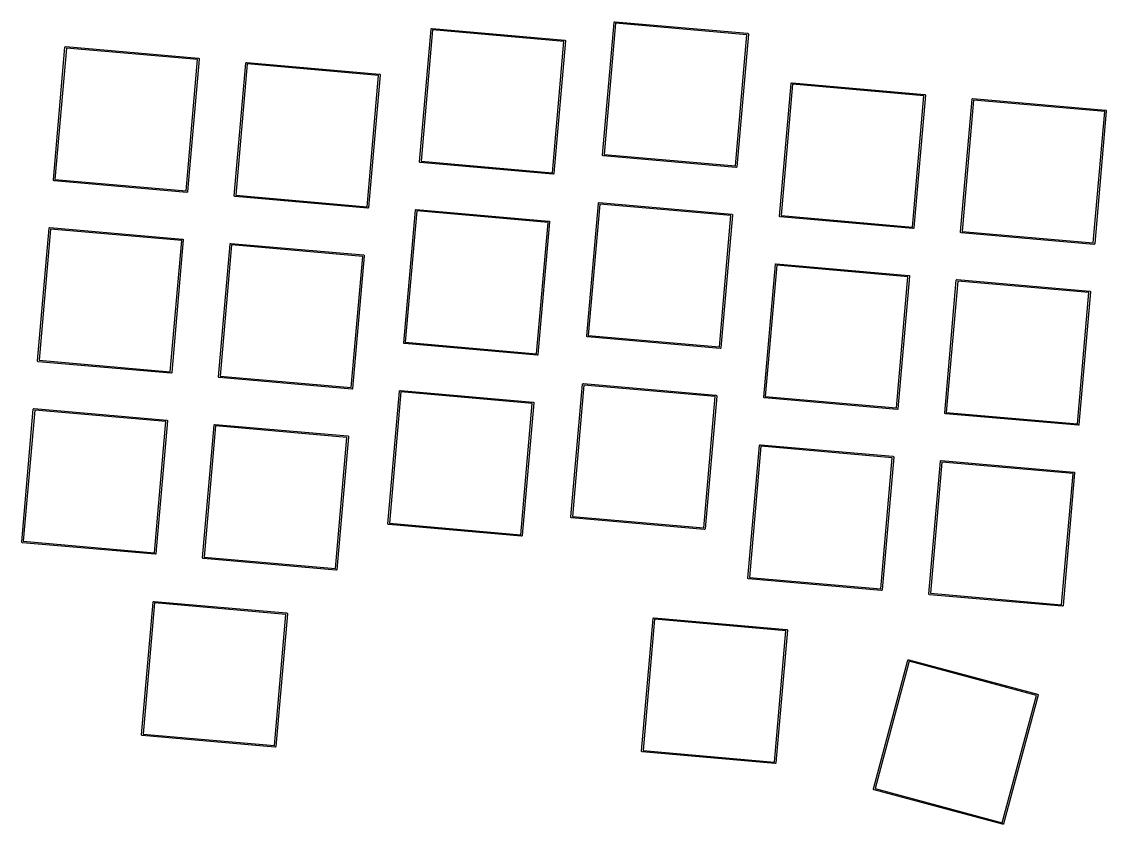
# Model space of a CAD drawing. Extents: x 75 to 340, y -186 to -102.
# Drawn here: x 74.8 to 188.5, y -185.8 to -101.7 of the extents above; entities that cross this region are included whole.
import ezdxf

# ---------------------------------------------------------------- set-up
doc = ezdxf.new("R2010")
doc.units = 0
doc.header["$MEASUREMENT"] = 0
doc.layers.add('BLACK', color=7, linetype='CONTINUOUS')

msp = doc.modelspace()

# ---------------------------------------------------------------- linework, layer by layer
at = {"layer": 'BLACK', "linetype": 'CONTINUOUS'}
for p, q in [((135.717, -115.643), (136.934, -101.734)), ((137.079, -101.82), (135.875, -115.585)), ((136.934, -101.727), (136.936, -101.716)), ((136.934, -101.73), (136.934, -101.727)), ((136.934, -101.727), (136.934, -101.727)), ((136.934, -101.734), (136.934, -101.73)), ((136.936, -101.716), (136.942, -101.702)), ((136.942, -101.702), (136.95, -101.689)), ((136.95, -101.689), (136.961, -101.678)), ((136.961, -101.678), (136.973, -101.67)), ((136.973, -101.67), (136.987, -101.664)), ((136.987, -101.664), (137.001, -101.661)), ((137.001, -101.661), (137.016, -101.661)), ((137.016, -101.661), (137.02, -101.661)), ((137.02, -101.661), (150.93, -102.878)), ((150.844, -103.024), (137.079, -101.82)), ((116.532, -116.355), (117.748, -102.446)), ((117.894, -102.531), (116.69, -116.296)), ((117.748, -102.442), (117.749, -102.438)), ((117.748, -102.446), (117.748, -102.442)), ((117.749, -102.438), (117.751, -102.427)), ((117.749, -102.438), (117.749, -102.438)), ((117.751, -102.427), (117.757, -102.413)), ((117.757, -102.413), (117.765, -102.401)), ((117.765, -102.401), (117.776, -102.39)), ((117.776, -102.39), (117.788, -102.382)), ((117.788, -102.382), (117.802, -102.376)), ((117.802, -102.376), (117.816, -102.373)), ((117.816, -102.373), (117.831, -102.373)), ((117.831, -102.373), (117.835, -102.373)), ((117.835, -102.373), (131.744, -103.59)), ((131.659, -103.736), (117.894, -102.531)), ((149.64, -116.789), (150.844, -103.024)), ((151.002, -102.965), (149.785, -116.874)), ((150.93, -102.878), (150.933, -102.878)), ((150.933, -102.878), (150.937, -102.879)), ((150.937, -102.879), (150.937, -102.879)), ((150.937, -102.879), (150.948, -102.881)), ((150.948, -102.881), (150.962, -102.887)), ((150.962, -102.887), (150.975, -102.895)), ((150.975, -102.895), (150.985, -102.905)), ((150.985, -102.905), (150.994, -102.918)), ((150.994, -102.918), (151, -102.932)), ((151, -102.932), (151.003, -102.946)), ((151.003, -102.961), (151.002, -102.965)), ((151.003, -102.946), (151.003, -102.961)), ((78.12, -118.253), (79.3369, -104.344)), ((79.4824, -104.43), (78.2781, -118.195)), ((79.3368, -104.34), (79.3375, -104.337)), ((79.3369, -104.344), (79.3368, -104.34)), ((79.3375, -104.337), (79.3396, -104.326)), ((79.3375, -104.337), (79.3375, -104.337)), ((79.3396, -104.326), (79.3452, -104.312)), ((79.3452, -104.312), (79.3534, -104.299)), ((79.3534, -104.299), (79.3639, -104.288)), ((79.3639, -104.288), (79.3763, -104.28)), ((79.3763, -104.28), (79.3901, -104.274)), ((79.3901, -104.274), (79.4048, -104.271)), ((79.4048, -104.271), (79.4198, -104.271)), ((79.4198, -104.271), (79.4235, -104.271)), ((79.4235, -104.271), (93.3329, -105.488)), ((93.2474, -105.634), (79.4824, -104.43)), ((130.455, -117.501), (131.659, -103.736)), ((131.817, -103.677), (130.6, -117.586)), ((131.744, -103.59), (131.748, -103.59)), ((131.748, -103.59), (131.752, -103.591)), ((131.752, -103.591), (131.752, -103.591)), ((131.752, -103.591), (131.763, -103.593)), ((131.763, -103.593), (131.777, -103.598)), ((131.777, -103.598), (131.789, -103.607)), ((131.789, -103.607), (131.8, -103.617)), ((131.8, -103.617), (131.809, -103.63)), ((131.809, -103.63), (131.815, -103.643)), ((131.815, -103.643), (131.818, -103.658)), ((131.818, -103.673), (131.817, -103.677)), ((131.818, -103.658), (131.818, -103.673)), ((92.0431, -119.399), (93.2474, -105.634)), ((93.4055, -105.575), (92.1886, -119.484)), ((93.3329, -105.488), (93.3366, -105.488)), ((93.3366, -105.488), (93.3403, -105.489)), ((93.3403, -105.489), (93.3403, -105.489)), ((93.3403, -105.489), (93.3514, -105.491)), ((93.3514, -105.491), (93.3653, -105.497)), ((93.3653, -105.497), (93.3779, -105.505)), ((93.3779, -105.505), (93.3886, -105.515)), ((93.3886, -105.515), (93.3971, -105.528)), ((93.3971, -105.528), (93.403, -105.542)), ((93.403, -105.542), (93.4061, -105.556)), ((93.4062, -105.571), (93.4055, -105.575)), ((93.4061, -105.556), (93.4062, -105.571)), ((97.0975, -119.914), (98.3144, -106.004)), ((98.4599, -106.09), (97.2556, -119.855)), ((98.3144, -106.001), (98.315, -105.997)), ((98.3144, -106.004), (98.3144, -106.001)), ((98.315, -105.997), (98.3171, -105.986)), ((98.315, -105.997), (98.315, -105.997)), ((98.3171, -105.986), (98.3227, -105.972)), ((98.3227, -105.972), (98.3309, -105.959)), ((98.3309, -105.959), (98.3414, -105.949)), ((98.3414, -105.949), (98.3538, -105.94)), ((98.3538, -105.94), (98.3676, -105.934)), ((98.3676, -105.934), (98.3823, -105.931)), ((98.3823, -105.931), (98.3973, -105.931)), ((98.3973, -105.931), (98.401, -105.932)), ((98.401, -105.932), (112.31, -107.149)), ((112.225, -107.294), (98.4599, -106.09)), ((111.021, -121.059), (112.225, -107.294)), ((112.383, -107.235), (111.166, -121.145)), ((112.31, -107.149), (112.314, -107.149)), ((112.314, -107.149), (112.318, -107.149)), ((112.318, -107.149), (112.318, -107.149)), ((112.318, -107.149), (112.329, -107.151)), ((112.329, -107.151), (112.343, -107.157)), ((112.343, -107.157), (112.355, -107.165)), ((112.355, -107.165), (112.366, -107.176)), ((112.366, -107.176), (112.375, -107.188)), ((112.375, -107.188), (112.38, -107.202)), ((112.38, -107.202), (112.384, -107.217)), ((112.384, -107.232), (112.383, -107.235)), ((112.384, -107.217), (112.384, -107.232)), ((154.279, -122.048), (155.496, -108.139)), ((155.641, -108.224), (154.437, -121.989)), ((155.496, -108.135), (155.497, -108.131)), ((155.496, -108.139), (155.496, -108.135)), ((155.497, -108.131), (155.499, -108.12)), ((155.497, -108.131), (155.497, -108.131)), ((155.499, -108.12), (155.504, -108.106)), ((155.504, -108.106), (155.512, -108.094)), ((155.512, -108.094), (155.523, -108.083)), ((155.523, -108.083), (155.535, -108.075)), ((155.535, -108.075), (155.549, -108.069)), ((155.549, -108.069), (155.564, -108.066)), ((155.564, -108.066), (155.579, -108.065)), ((155.579, -108.065), (155.583, -108.066)), ((155.583, -108.066), (169.492, -109.283)), ((169.406, -109.428), (155.641, -108.224)), ((168.202, -123.194), (169.406, -109.428)), ((169.565, -109.37), (168.348, -123.279)), ((169.492, -109.283), (169.496, -109.283)), ((169.496, -109.283), (169.499, -109.284)), ((169.499, -109.284), (169.499, -109.284)), ((169.499, -109.284), (169.51, -109.286)), ((169.51, -109.286), (169.524, -109.291)), ((169.524, -109.291), (169.537, -109.3)), ((169.537, -109.3), (169.548, -109.31)), ((169.548, -109.31), (169.556, -109.322)), ((169.556, -109.322), (169.562, -109.336)), ((169.562, -109.336), (169.565, -109.351)), ((169.565, -109.351), (169.565, -109.366)), ((169.565, -109.366), (169.565, -109.37)), ((173.257, -123.708), (174.473, -109.799)), ((174.619, -109.885), (173.415, -123.65)), ((174.473, -109.795), (174.474, -109.792)), ((174.473, -109.799), (174.473, -109.795)), ((174.474, -109.792), (174.476, -109.781)), ((174.474, -109.792), (174.474, -109.792)), ((174.476, -109.781), (174.482, -109.767)), ((174.482, -109.767), (174.49, -109.754)), ((174.49, -109.754), (174.5, -109.743)), ((174.5, -109.743), (174.513, -109.735)), ((174.513, -109.735), (174.527, -109.729)), ((174.527, -109.729), (174.541, -109.726)), ((174.541, -109.726), (174.556, -109.726)), ((174.556, -109.726), (174.56, -109.726)), ((174.56, -109.726), (188.469, -110.943)), ((188.384, -111.089), (174.619, -109.885)), ((187.18, -124.854), (188.384, -111.089)), ((188.542, -111.03), (187.325, -124.939)), ((188.469, -110.943), (188.473, -110.943)), ((188.473, -110.943), (188.477, -110.944)), ((188.477, -110.944), (188.477, -110.944)), ((188.477, -110.944), (188.488, -110.946)), ((188.488, -110.946), (188.502, -110.952)), ((188.502, -110.952), (188.514, -110.96)), ((188.514, -110.96), (188.525, -110.97)), ((188.525, -110.97), (188.534, -110.983)), ((188.534, -110.983), (188.54, -110.997)), ((188.54, -110.997), (188.543, -111.011)), ((188.543, -111.026), (188.542, -111.03)), ((188.543, -111.011), (188.543, -111.026)), ((135.716, -115.647), (135.717, -115.643)), ((135.716, -115.662), (135.716, -115.647)), ((135.719, -115.677), (135.716, -115.662)), ((135.725, -115.691), (135.719, -115.677)), ((135.734, -115.703), (135.725, -115.691)), ((135.744, -115.714), (135.734, -115.703)), ((135.757, -115.722), (135.744, -115.714)), ((135.771, -115.727), (135.757, -115.722)), ((135.782, -115.729), (135.771, -115.727)), ((135.786, -115.73), (135.782, -115.729)), ((135.782, -115.729), (135.782, -115.729)), ((135.789, -115.73), (135.786, -115.73)), ((149.699, -116.947), (135.789, -115.73)), ((135.875, -115.585), (149.64, -116.789)), ((116.531, -116.359), (116.532, -116.355)), ((116.531, -116.374), (116.531, -116.359)), ((116.534, -116.389), (116.531, -116.374)), ((116.54, -116.403), (116.534, -116.389)), ((116.549, -116.415), (116.54, -116.403)), ((116.559, -116.425), (116.549, -116.415)), ((116.572, -116.434), (116.559, -116.425)), ((116.586, -116.439), (116.572, -116.434)), ((116.597, -116.441), (116.586, -116.439)), ((116.6, -116.442), (116.597, -116.441)), ((116.597, -116.441), (116.597, -116.441)), ((116.604, -116.442), (116.6, -116.442)), ((130.514, -117.659), (116.604, -116.442)), ((116.69, -116.296), (130.455, -117.501)), ((149.702, -116.948), (149.699, -116.947)), ((149.717, -116.947), (149.702, -116.948)), ((149.732, -116.944), (149.717, -116.947)), ((149.746, -116.939), (149.732, -116.944)), ((149.758, -116.93), (149.746, -116.939)), ((149.769, -116.919), (149.758, -116.93)), ((149.777, -116.907), (149.769, -116.919)), ((149.783, -116.893), (149.777, -116.907)), ((149.785, -116.882), (149.783, -116.893)), ((149.785, -116.874), (149.785, -116.878)), ((149.785, -116.878), (149.785, -116.882)), ((149.785, -116.882), (149.785, -116.882)), ((78.1193, -118.257), (78.12, -118.253)), ((78.1194, -118.272), (78.1193, -118.257)), ((78.1225, -118.287), (78.1194, -118.272)), ((78.1284, -118.301), (78.1225, -118.287)), ((78.2781, -118.195), (92.0431, -119.399)), ((130.517, -117.66), (130.514, -117.659)), ((130.532, -117.659), (130.517, -117.66)), ((130.547, -117.656), (130.532, -117.659)), ((130.561, -117.65), (130.547, -117.656)), ((130.573, -117.642), (130.561, -117.65)), ((130.584, -117.631), (130.573, -117.642)), ((130.592, -117.619), (130.584, -117.631)), ((130.598, -117.605), (130.592, -117.619)), ((130.6, -117.594), (130.598, -117.605)), ((130.6, -117.586), (130.6, -117.59)), ((130.6, -117.59), (130.6, -117.594)), ((130.6, -117.594), (130.6, -117.594)), ((78.1369, -118.313), (78.1284, -118.301)), ((78.1476, -118.324), (78.1369, -118.313)), ((78.1602, -118.332), (78.1476, -118.324)), ((78.1741, -118.337), (78.1602, -118.332)), ((78.1852, -118.339), (78.1741, -118.337)), ((78.1889, -118.34), (78.1852, -118.339)), ((78.1852, -118.339), (78.1852, -118.339)), ((78.1926, -118.34), (78.1889, -118.34)), ((92.102, -119.557), (78.1926, -118.34)), ((92.1057, -119.558), (92.102, -119.557)), ((92.1207, -119.558), (92.1057, -119.558)), ((92.1354, -119.554), (92.1207, -119.558)), ((92.1492, -119.549), (92.1354, -119.554)), ((92.1616, -119.54), (92.1492, -119.549)), ((92.1721, -119.529), (92.1616, -119.54)), ((92.1803, -119.517), (92.1721, -119.529)), ((92.1859, -119.503), (92.1803, -119.517)), ((92.188, -119.492), (92.1859, -119.503)), ((92.1887, -119.488), (92.188, -119.492)), ((92.188, -119.492), (92.188, -119.492)), ((92.1886, -119.484), (92.1887, -119.488)), ((97.0968, -119.918), (97.0975, -119.914)), ((97.097, -119.933), (97.0968, -119.918)), ((97.1, -119.947), (97.097, -119.933)), ((97.1059, -119.961), (97.1, -119.947)), ((97.1144, -119.973), (97.1059, -119.961)), ((97.1251, -119.984), (97.1144, -119.973)), ((97.1377, -119.992), (97.1251, -119.984)), ((97.1516, -119.998), (97.1377, -119.992)), ((97.1627, -120), (97.1516, -119.998)), ((97.1664, -120), (97.1627, -120)), ((97.1627, -120), (97.1627, -120)), ((97.1701, -120), (97.1664, -120)), ((111.08, -121.217), (97.1701, -120)), ((97.2556, -119.855), (111.021, -121.059)), ((111.083, -121.218), (111.08, -121.217)), ((111.098, -121.218), (111.083, -121.218)), ((111.113, -121.215), (111.098, -121.218)), ((111.127, -121.209), (111.113, -121.215)), ((111.139, -121.2), (111.127, -121.209)), ((111.15, -121.19), (111.139, -121.2)), ((111.158, -121.177), (111.15, -121.19)), ((111.163, -121.163), (111.158, -121.177)), ((111.165, -121.152), (111.163, -121.163)), ((111.166, -121.148), (111.165, -121.152)), ((111.165, -121.152), (111.165, -121.152)), ((111.166, -121.145), (111.166, -121.148)), ((114.871, -135.333), (116.088, -121.423)), ((116.234, -121.509), (115.029, -135.274)), ((116.088, -121.42), (116.089, -121.416)), ((116.088, -121.423), (116.088, -121.42)), ((116.089, -121.416), (116.091, -121.405)), ((116.089, -121.416), (116.089, -121.416)), ((116.091, -121.405), (116.096, -121.391)), ((116.096, -121.391), (116.105, -121.378)), ((116.105, -121.378), (116.115, -121.368)), ((116.115, -121.368), (116.128, -121.359)), ((116.128, -121.359), (116.141, -121.353)), ((116.141, -121.353), (116.156, -121.35)), ((116.156, -121.35), (116.171, -121.35)), ((116.171, -121.35), (116.175, -121.351)), ((116.175, -121.351), (130.084, -122.568)), ((129.999, -122.713), (116.234, -121.509)), ((134.056, -134.621), (135.273, -120.712)), ((135.419, -120.797), (134.214, -134.562)), ((135.273, -120.708), (135.274, -120.704)), ((135.273, -120.712), (135.273, -120.708)), ((135.274, -120.704), (135.276, -120.693)), ((135.274, -120.704), (135.274, -120.704)), ((135.276, -120.693), (135.282, -120.679)), ((135.282, -120.679), (135.29, -120.667)), ((135.29, -120.667), (135.3, -120.656)), ((135.3, -120.656), (135.313, -120.647)), ((135.313, -120.647), (135.326, -120.641)), ((135.326, -120.641), (135.341, -120.638)), ((135.341, -120.638), (135.356, -120.638)), ((135.356, -120.638), (135.36, -120.639)), ((135.36, -120.639), (149.269, -121.856)), ((149.184, -122.001), (135.419, -120.797)), ((128.794, -136.478), (129.999, -122.713)), ((130.157, -122.654), (128.94, -136.564)), ((130.084, -122.568), (130.088, -122.568)), ((130.088, -122.568), (130.092, -122.568)), ((130.092, -122.568), (130.092, -122.568)), ((130.092, -122.568), (130.103, -122.57)), ((130.103, -122.57), (130.117, -122.576)), ((130.117, -122.576), (130.129, -122.584)), ((130.129, -122.584), (130.14, -122.595)), ((130.14, -122.595), (130.148, -122.607)), ((130.148, -122.607), (130.154, -122.621)), ((130.154, -122.621), (130.157, -122.636)), ((130.157, -122.636), (130.158, -122.651)), ((130.158, -122.651), (130.157, -122.654)), ((147.979, -135.766), (149.184, -122.001)), ((149.342, -121.942), (148.125, -135.852)), ((149.269, -121.856), (149.273, -121.856)), ((149.273, -121.856), (149.277, -121.856)), ((149.277, -121.856), (149.277, -121.856)), ((149.277, -121.856), (149.288, -121.859)), ((149.288, -121.859), (149.302, -121.864)), ((149.302, -121.864), (149.314, -121.872)), ((149.314, -121.872), (149.325, -121.883)), ((149.325, -121.883), (149.333, -121.895)), ((149.333, -121.895), (149.339, -121.909)), ((149.339, -121.909), (149.342, -121.924)), ((149.342, -121.924), (149.343, -121.939)), ((149.343, -121.939), (149.342, -121.942)), ((154.278, -122.052), (154.279, -122.048)), ((154.279, -122.067), (154.278, -122.052)), ((154.282, -122.082), (154.279, -122.067)), ((154.288, -122.095), (154.282, -122.082)), ((154.296, -122.108), (154.288, -122.095)), ((154.307, -122.118), (154.296, -122.108)), ((154.319, -122.126), (154.307, -122.118)), ((154.333, -122.132), (154.319, -122.126)), ((154.344, -122.134), (154.333, -122.132)), ((154.348, -122.135), (154.344, -122.134)), ((154.344, -122.134), (154.344, -122.134)), ((154.352, -122.135), (154.348, -122.135)), ((168.261, -123.352), (154.352, -122.135)), ((154.437, -121.989), (168.202, -123.194)), ((76.4597, -137.231), (77.6766, -123.322)), ((77.8221, -123.407), (76.6178, -137.172)), ((77.6765, -123.318), (77.6772, -123.314)), ((77.6766, -123.322), (77.6765, -123.318)), ((77.6772, -123.314), (77.6793, -123.303)), ((77.6772, -123.314), (77.6772, -123.314)), ((77.6793, -123.303), (77.6849, -123.289)), ((77.6849, -123.289), (77.6931, -123.277)), ((77.6931, -123.277), (77.7036, -123.266)), ((77.7036, -123.266), (77.716, -123.257)), ((77.716, -123.257), (77.7298, -123.252)), ((77.7298, -123.252), (77.7445, -123.248)), ((77.7445, -123.248), (77.7595, -123.248)), ((77.7595, -123.248), (77.7632, -123.249)), ((77.7632, -123.249), (91.6726, -124.466)), ((91.5871, -124.611), (77.8221, -123.407)), ((168.265, -123.352), (168.261, -123.352)), ((168.28, -123.352), (168.265, -123.352)), ((168.295, -123.349), (168.28, -123.352)), ((168.308, -123.343), (168.295, -123.349)), ((168.321, -123.335), (168.308, -123.343)), ((168.331, -123.324), (168.321, -123.335)), ((168.339, -123.311), (168.331, -123.324)), ((168.345, -123.297), (168.339, -123.311)), ((168.347, -123.286), (168.345, -123.297)), ((168.348, -123.283), (168.347, -123.286)), ((168.347, -123.286), (168.347, -123.286)), ((168.348, -123.279), (168.348, -123.283)), ((173.256, -123.712), (173.257, -123.708)), ((173.256, -123.727), (173.256, -123.712)), ((173.259, -123.742), (173.256, -123.727)), ((173.265, -123.756), (173.259, -123.742)), ((173.273, -123.768), (173.265, -123.756)), ((173.284, -123.779), (173.273, -123.768)), ((173.297, -123.787), (173.284, -123.779)), ((173.311, -123.792), (173.297, -123.787)), ((173.322, -123.794), (173.311, -123.792)), ((173.325, -123.795), (173.322, -123.794)), ((173.322, -123.794), (173.322, -123.794)), ((173.329, -123.795), (173.325, -123.795)), ((187.239, -125.012), (173.329, -123.795)), ((173.415, -123.65), (187.18, -124.854)), ((90.3828, -138.376), (91.5871, -124.611)), ((91.7452, -124.552), (90.5283, -138.462)), ((91.6726, -124.466), (91.6763, -124.466)), ((91.6763, -124.466), (91.68, -124.467)), ((91.68, -124.467), (91.68, -124.467)), ((91.68, -124.467), (91.6911, -124.469)), ((91.6911, -124.469), (91.705, -124.474)), ((91.705, -124.474), (91.7176, -124.482)), ((91.7176, -124.482), (91.7283, -124.493)), ((91.7283, -124.493), (91.7368, -124.505)), ((91.7368, -124.505), (91.7427, -124.519)), ((91.7427, -124.519), (91.7458, -124.534)), ((91.7459, -124.549), (91.7452, -124.552)), ((91.7458, -124.534), (91.7459, -124.549)), ((95.4372, -138.891), (96.6542, -124.982)), ((96.7997, -125.067), (95.5954, -138.832)), ((96.6541, -124.978), (96.6548, -124.975)), ((96.6542, -124.982), (96.6541, -124.978)), ((96.6548, -124.974), (96.6569, -124.963)), ((96.6548, -124.975), (96.6548, -124.974)), ((96.6569, -124.963), (96.6625, -124.95)), ((96.6625, -124.95), (96.6707, -124.937)), ((96.6707, -124.937), (96.6812, -124.926)), ((96.6812, -124.926), (96.6936, -124.918)), ((96.6936, -124.918), (96.7074, -124.912)), ((96.7074, -124.912), (96.7221, -124.909)), ((96.7221, -124.909), (96.7371, -124.909)), ((96.7371, -124.909), (96.7408, -124.909)), ((96.7408, -124.909), (110.65, -126.126)), ((110.565, -126.272), (96.7997, -125.067)), ((187.242, -125.013), (187.239, -125.012)), ((187.257, -125.012), (187.242, -125.013)), ((187.272, -125.009), (187.257, -125.012)), ((187.286, -125.004), (187.272, -125.009)), ((187.298, -124.995), (187.286, -125.004)), ((187.309, -124.984), (187.298, -124.995)), ((187.317, -124.972), (187.309, -124.984)), ((187.322, -124.958), (187.317, -124.972)), ((187.325, -124.947), (187.322, -124.958)), ((187.325, -124.939), (187.325, -124.943)), ((187.325, -124.943), (187.325, -124.947)), ((187.325, -124.947), (187.325, -124.947)), ((110.723, -126.213), (109.506, -140.122)), ((110.65, -126.126), (110.654, -126.126)), ((110.654, -126.126), (110.658, -126.127)), ((110.658, -126.127), (110.658, -126.127)), ((110.658, -126.127), (110.669, -126.129)), ((110.669, -126.129), (110.683, -126.135)), ((110.683, -126.135), (110.695, -126.143)), ((110.695, -126.143), (110.706, -126.153)), ((110.706, -126.153), (110.714, -126.166)), ((110.714, -126.166), (110.72, -126.179)), ((110.72, -126.179), (110.723, -126.194)), ((110.723, -126.194), (110.724, -126.209)), ((110.724, -126.209), (110.723, -126.213)), ((109.36, -140.037), (110.565, -126.272)), ((152.619, -141.026), (153.836, -127.116)), ((153.981, -127.202), (152.777, -140.967)), ((153.836, -127.109), (153.838, -127.098)), ((153.836, -127.112), (153.836, -127.109)), ((153.836, -127.109), (153.836, -127.109)), ((153.836, -127.116), (153.836, -127.112)), ((153.838, -127.098), (153.844, -127.084)), ((153.844, -127.084), (153.852, -127.071)), ((153.852, -127.071), (153.863, -127.061)), ((153.863, -127.061), (153.875, -127.052)), ((153.875, -127.052), (153.889, -127.046)), ((153.889, -127.046), (153.904, -127.043)), ((153.904, -127.043), (153.919, -127.043)), ((153.919, -127.043), (153.922, -127.044)), ((153.922, -127.044), (167.832, -128.261)), ((167.746, -128.406), (153.981, -127.202)), ((166.542, -142.171), (167.746, -128.406)), ((167.904, -128.347), (166.687, -142.256)), ((167.832, -128.261), (167.835, -128.26)), ((167.835, -128.26), (167.839, -128.261)), ((167.839, -128.261), (167.839, -128.261)), ((167.839, -128.261), (167.85, -128.263)), ((167.85, -128.263), (167.864, -128.269)), ((167.864, -128.269), (167.877, -128.277)), ((167.877, -128.277), (167.887, -128.288)), ((167.887, -128.288), (167.896, -128.3)), ((167.896, -128.3), (167.902, -128.314)), ((167.902, -128.314), (167.905, -128.328)), ((167.905, -128.343), (167.904, -128.347)), ((167.905, -128.328), (167.905, -128.343)), ((171.596, -142.686), (172.813, -128.777)), ((172.959, -128.862), (171.754, -142.627)), ((172.813, -128.773), (172.814, -128.769)), ((172.813, -128.777), (172.813, -128.773)), ((172.814, -128.769), (172.816, -128.758)), ((172.814, -128.769), (172.814, -128.769)), ((172.816, -128.758), (172.821, -128.744)), ((172.821, -128.744), (172.83, -128.732)), ((172.83, -128.732), (172.84, -128.721)), ((172.84, -128.721), (172.853, -128.712)), ((172.853, -128.712), (172.866, -128.706)), ((172.866, -128.706), (172.881, -128.703)), ((172.881, -128.703), (172.896, -128.703)), ((172.896, -128.703), (172.9, -128.704)), ((172.9, -128.704), (186.809, -129.921)), ((186.724, -130.066), (172.959, -128.862)), ((185.519, -143.831), (186.724, -130.066)), ((186.882, -130.007), (185.665, -143.917)), ((186.809, -129.921), (186.813, -129.921)), ((186.813, -129.921), (186.817, -129.921)), ((186.817, -129.921), (186.817, -129.921)), ((186.817, -129.921), (186.828, -129.924)), ((186.828, -129.924), (186.842, -129.929)), ((186.842, -129.929), (186.854, -129.937)), ((186.854, -129.937), (186.865, -129.948)), ((186.865, -129.948), (186.873, -129.96)), ((186.873, -129.96), (186.879, -129.974)), ((186.879, -129.974), (186.882, -129.989)), ((186.882, -129.989), (186.883, -130.004)), ((186.883, -130.004), (186.882, -130.007)), ((114.871, -135.337), (114.871, -135.333)), ((114.871, -135.352), (114.871, -135.337)), ((114.874, -135.366), (114.871, -135.352)), ((115.029, -135.274), (128.794, -136.478)), ((134.056, -134.625), (134.056, -134.621)), ((134.056, -134.64), (134.056, -134.625)), ((134.059, -134.654), (134.056, -134.64)), ((134.065, -134.668), (134.059, -134.654)), ((134.073, -134.681), (134.065, -134.668)), ((134.084, -134.691), (134.073, -134.681)), ((134.097, -134.699), (134.084, -134.691)), ((134.11, -134.705), (134.097, -134.699)), ((134.122, -134.707), (134.11, -134.705)), ((134.125, -134.708), (134.122, -134.707)), ((134.122, -134.707), (134.122, -134.707)), ((134.129, -134.708), (134.125, -134.708)), ((148.038, -135.924), (134.129, -134.708)), ((134.214, -134.562), (147.979, -135.766)), ((114.88, -135.38), (114.874, -135.366)), ((114.888, -135.392), (114.88, -135.38)), ((114.899, -135.403), (114.888, -135.392)), ((114.911, -135.411), (114.899, -135.403)), ((114.925, -135.417), (114.911, -135.411)), ((114.936, -135.419), (114.925, -135.417)), ((114.94, -135.419), (114.936, -135.419)), ((114.936, -135.419), (114.936, -135.419)), ((114.944, -135.419), (114.94, -135.419)), ((128.853, -136.636), (114.944, -135.419)), ((148.042, -135.925), (148.038, -135.924)), ((148.057, -135.925), (148.042, -135.925)), ((148.072, -135.922), (148.057, -135.925)), ((148.086, -135.916), (148.072, -135.922)), ((148.098, -135.908), (148.086, -135.916)), ((148.108, -135.897), (148.098, -135.908)), ((148.117, -135.884), (148.108, -135.897)), ((148.122, -135.87), (148.117, -135.884)), ((148.124, -135.859), (148.122, -135.87)), ((148.125, -135.856), (148.124, -135.859)), ((148.124, -135.859), (148.124, -135.859)), ((148.125, -135.852), (148.125, -135.856)), ((76.459, -137.235), (76.4597, -137.231)), ((76.4591, -137.25), (76.459, -137.235)), ((76.4622, -137.264), (76.4591, -137.25)), ((76.4681, -137.278), (76.4622, -137.264)), ((76.4766, -137.291), (76.4681, -137.278)), ((76.4873, -137.301), (76.4766, -137.291)), ((76.4999, -137.309), (76.4873, -137.301)), ((76.5138, -137.315), (76.4999, -137.309)), ((76.5249, -137.317), (76.5138, -137.315)), ((76.5286, -137.318), (76.5249, -137.317)), ((76.5249, -137.317), (76.5249, -137.317)), ((76.5323, -137.318), (76.5286, -137.318)), ((90.4417, -138.535), (76.5323, -137.318)), ((76.6178, -137.172), (90.3828, -138.376)), ((128.857, -136.637), (128.853, -136.636)), ((128.872, -136.637), (128.857, -136.637)), ((128.887, -136.634), (128.872, -136.637)), ((128.901, -136.628), (128.887, -136.634)), ((128.913, -136.619), (128.901, -136.628)), ((128.923, -136.609), (128.913, -136.619)), ((128.932, -136.596), (128.923, -136.609)), ((128.937, -136.582), (128.932, -136.596)), ((128.939, -136.571), (128.937, -136.582)), ((128.94, -136.567), (128.939, -136.571)), ((128.939, -136.571), (128.939, -136.571)), ((128.94, -136.564), (128.94, -136.567)), ((90.4454, -138.535), (90.4417, -138.535)), ((90.4604, -138.535), (90.4454, -138.535)), ((90.4751, -138.532), (90.4604, -138.535)), ((90.4889, -138.526), (90.4751, -138.532)), ((90.5013, -138.518), (90.4889, -138.526)), ((90.5118, -138.507), (90.5013, -138.518)), ((90.52, -138.494), (90.5118, -138.507)), ((90.5256, -138.48), (90.52, -138.494)), ((90.5277, -138.469), (90.5256, -138.48)), ((90.5284, -138.466), (90.5277, -138.469)), ((90.5277, -138.469), (90.5277, -138.469)), ((90.5283, -138.462), (90.5284, -138.466)), ((95.4366, -138.895), (95.4372, -138.891)), ((95.4367, -138.91), (95.4366, -138.895)), ((95.4398, -138.925), (95.4367, -138.91)), ((95.4457, -138.939), (95.4398, -138.925)), ((95.4542, -138.951), (95.4457, -138.939)), ((95.4649, -138.961), (95.4542, -138.951)), ((95.4775, -138.97), (95.4649, -138.961)), ((95.4914, -138.975), (95.4775, -138.97)), ((95.5025, -138.977), (95.4914, -138.975)), ((95.5062, -138.978), (95.5025, -138.977)), ((95.5025, -138.977), (95.5025, -138.977)), ((95.5099, -138.978), (95.5062, -138.978)), ((109.419, -140.195), (95.5099, -138.978)), ((95.5954, -138.832), (109.36, -140.037)), ((132.396, -153.598), (133.613, -139.689)), ((133.758, -139.775), (132.554, -153.54)), ((133.613, -139.685), (133.614, -139.682)), ((133.613, -139.689), (133.613, -139.685)), ((133.614, -139.682), (133.616, -139.671)), ((133.614, -139.682), (133.614, -139.682)), ((133.616, -139.671), (133.621, -139.657)), ((133.621, -139.657), (133.629, -139.644)), ((133.629, -139.644), (133.64, -139.633)), ((133.64, -139.633), (133.652, -139.625)), ((133.652, -139.625), (133.666, -139.619)), ((133.666, -139.619), (133.681, -139.616)), ((133.681, -139.616), (133.696, -139.616)), ((133.696, -139.616), (133.7, -139.616)), ((133.7, -139.616), (147.609, -140.833)), ((147.523, -140.979), (133.758, -139.775)), ((109.423, -140.196), (109.419, -140.195)), ((109.438, -140.195), (109.423, -140.196)), ((109.453, -140.192), (109.438, -140.195)), ((109.466, -140.186), (109.453, -140.192)), ((109.479, -140.178), (109.466, -140.186)), ((109.489, -140.167), (109.479, -140.178)), ((109.498, -140.155), (109.489, -140.167)), ((109.503, -140.141), (109.498, -140.155)), ((109.505, -140.13), (109.503, -140.141)), ((109.506, -140.126), (109.505, -140.13)), ((109.505, -140.13), (109.505, -140.13)), ((109.506, -140.122), (109.506, -140.126)), ((113.211, -154.31), (114.428, -140.401)), ((114.573, -140.486), (113.369, -154.251)), ((114.428, -140.397), (114.429, -140.394)), ((114.428, -140.401), (114.428, -140.397)), ((114.429, -140.393), (114.431, -140.382)), ((114.429, -140.394), (114.429, -140.393)), ((114.431, -140.382), (114.436, -140.369)), ((114.436, -140.369), (114.444, -140.356)), ((114.444, -140.356), (114.455, -140.345)), ((114.455, -140.345), (114.467, -140.337)), ((114.467, -140.337), (114.481, -140.331)), ((114.481, -140.331), (114.496, -140.328)), ((114.496, -140.328), (114.511, -140.328)), ((114.511, -140.328), (114.514, -140.328)), ((114.514, -140.328), (128.424, -141.545)), ((128.338, -141.691), (114.573, -140.486)), ((146.319, -154.744), (147.523, -140.979)), ((147.682, -140.92), (146.465, -154.829)), ((147.609, -140.833), (147.613, -140.833)), ((147.613, -140.833), (147.616, -140.834)), ((147.616, -140.834), (147.616, -140.834)), ((147.616, -140.834), (147.627, -140.836)), ((147.627, -140.836), (147.641, -140.842)), ((147.641, -140.842), (147.654, -140.85)), ((147.654, -140.85), (147.665, -140.86)), ((147.665, -140.86), (147.673, -140.873)), ((147.673, -140.873), (147.679, -140.887)), ((147.679, -140.887), (147.682, -140.901)), ((147.682, -140.901), (147.682, -140.916)), ((147.682, -140.916), (147.682, -140.92)), ((152.618, -141.029), (152.619, -141.026)), ((152.618, -141.044), (152.618, -141.029)), ((152.777, -140.967), (166.542, -142.171)), ((127.134, -155.456), (128.338, -141.691)), ((128.497, -141.632), (127.28, -155.541)), ((128.424, -141.545), (128.428, -141.545)), ((128.428, -141.545), (128.431, -141.546)), ((128.431, -141.546), (128.431, -141.546)), ((128.431, -141.546), (128.442, -141.548)), ((128.442, -141.548), (128.456, -141.554)), ((128.456, -141.554), (128.469, -141.562)), ((128.469, -141.562), (128.48, -141.572)), ((128.48, -141.572), (128.488, -141.585)), ((128.488, -141.585), (128.494, -141.598)), ((128.494, -141.598), (128.497, -141.613)), ((128.497, -141.613), (128.497, -141.628)), ((128.497, -141.628), (128.497, -141.632)), ((152.621, -141.059), (152.618, -141.044)), ((152.627, -141.073), (152.621, -141.059)), ((152.636, -141.085), (152.627, -141.073)), ((152.646, -141.096), (152.636, -141.085)), ((152.659, -141.104), (152.646, -141.096)), ((152.673, -141.11), (152.659, -141.104)), ((152.684, -141.112), (152.673, -141.11)), ((152.688, -141.112), (152.684, -141.112)), ((152.684, -141.112), (152.684, -141.112)), ((152.691, -141.112), (152.688, -141.112)), ((166.601, -142.329), (152.691, -141.112)), ((74.7993, -156.209), (76.0163, -142.299)), ((76.1618, -142.385), (74.9575, -156.15)), ((76.0162, -142.295), (76.0169, -142.292)), ((76.0163, -142.299), (76.0162, -142.295)), ((76.0169, -142.292), (76.019, -142.281)), ((76.0169, -142.292), (76.0169, -142.292)), ((76.019, -142.281), (76.0246, -142.267)), ((76.0246, -142.267), (76.0328, -142.254)), ((76.0328, -142.254), (76.0433, -142.243)), ((76.0433, -142.243), (76.0557, -142.235)), ((76.0557, -142.235), (76.0695, -142.229)), ((76.0695, -142.229), (76.0842, -142.226)), ((76.0842, -142.226), (76.0992, -142.226)), ((76.0992, -142.226), (76.1029, -142.226)), ((76.1029, -142.226), (90.0123, -143.443)), ((89.9268, -143.589), (76.1618, -142.385)), ((166.604, -142.33), (166.601, -142.329)), ((166.619, -142.33), (166.604, -142.33)), ((166.634, -142.327), (166.619, -142.33)), ((166.648, -142.321), (166.634, -142.327)), ((166.66, -142.312), (166.648, -142.321)), ((166.671, -142.302), (166.66, -142.312)), ((166.679, -142.289), (166.671, -142.302)), ((166.685, -142.275), (166.679, -142.289)), ((166.687, -142.264), (166.685, -142.275)), ((166.687, -142.256), (166.687, -142.26)), ((166.687, -142.26), (166.687, -142.264)), ((166.687, -142.264), (166.687, -142.264)), ((171.596, -142.69), (171.596, -142.686)), ((171.596, -142.705), (171.596, -142.69)), ((171.599, -142.719), (171.596, -142.705)), ((171.605, -142.733), (171.599, -142.719)), ((171.613, -142.746), (171.605, -142.733)), ((171.624, -142.756), (171.613, -142.746)), ((171.636, -142.764), (171.624, -142.756)), ((171.65, -142.77), (171.636, -142.764)), ((171.661, -142.772), (171.65, -142.77)), ((171.665, -142.773), (171.661, -142.772)), ((171.661, -142.772), (171.661, -142.772)), ((171.669, -142.773), (171.665, -142.773)), ((185.578, -143.989), (171.669, -142.773)), ((171.754, -142.627), (185.519, -143.831)), ((88.7225, -157.354), (89.9268, -143.589)), ((90.0849, -143.53), (88.868, -157.439)), ((90.0123, -143.443), (90.016, -143.443)), ((90.016, -143.443), (90.0197, -143.444)), ((90.0197, -143.444), (90.0197, -143.444)), ((90.0197, -143.444), (90.0308, -143.446)), ((90.0308, -143.446), (90.0447, -143.452)), ((90.0447, -143.452), (90.0573, -143.46)), ((90.0573, -143.46), (90.068, -143.47)), ((90.068, -143.47), (90.0765, -143.483)), ((90.0765, -143.483), (90.0824, -143.497)), ((90.0824, -143.497), (90.0854, -143.511)), ((90.0856, -143.526), (90.0849, -143.53)), ((90.0854, -143.511), (90.0856, -143.526)), ((93.7768, -157.869), (94.9938, -143.959)), ((95.1393, -144.045), (93.935, -157.81)), ((94.9937, -143.956), (94.9944, -143.952)), ((94.9938, -143.959), (94.9937, -143.956)), ((94.9944, -143.952), (94.9965, -143.941)), ((94.9944, -143.952), (94.9944, -143.952)), ((94.9965, -143.941), (95.0021, -143.927)), ((95.0021, -143.927), (95.0103, -143.914)), ((95.0103, -143.914), (95.0208, -143.904)), ((95.0208, -143.904), (95.0332, -143.895)), ((95.0332, -143.895), (95.047, -143.889)), ((95.047, -143.889), (95.0617, -143.886)), ((95.0617, -143.886), (95.0767, -143.886)), ((95.0767, -143.886), (95.0804, -143.887)), ((95.0804, -143.887), (108.99, -145.104)), ((108.904, -145.249), (95.1393, -144.045)), ((185.582, -143.99), (185.578, -143.989)), ((185.597, -143.99), (185.582, -143.99)), ((185.612, -143.987), (185.597, -143.99)), ((185.626, -143.981), (185.612, -143.987)), ((185.638, -143.973), (185.626, -143.981)), ((185.648, -143.962), (185.638, -143.973)), ((185.657, -143.949), (185.648, -143.962)), ((185.662, -143.935), (185.657, -143.949)), ((185.664, -143.924), (185.662, -143.935)), ((185.665, -143.921), (185.664, -143.924)), ((185.664, -143.924), (185.664, -143.924)), ((185.665, -143.917), (185.665, -143.921)), ((107.7, -159.014), (108.904, -145.249)), ((109.062, -145.19), (107.846, -159.1)), ((108.99, -145.104), (108.994, -145.104)), ((108.994, -145.104), (108.997, -145.104)), ((108.997, -145.104), (108.997, -145.104)), ((108.997, -145.104), (109.008, -145.106)), ((109.008, -145.106), (109.022, -145.112)), ((109.022, -145.112), (109.035, -145.12)), ((109.035, -145.12), (109.045, -145.131)), ((109.045, -145.131), (109.054, -145.143)), ((109.054, -145.143), (109.06, -145.157)), ((109.06, -145.157), (109.063, -145.172)), ((109.063, -145.187), (109.062, -145.19)), ((109.063, -145.172), (109.063, -145.187)), ((150.958, -160.003), (152.175, -146.094)), ((152.321, -146.179), (151.117, -159.944)), ((152.175, -146.09), (152.176, -146.086)), ((152.175, -146.094), (152.175, -146.09)), ((152.176, -146.086), (152.178, -146.075)), ((152.176, -146.086), (152.176, -146.086)), ((152.178, -146.075), (152.184, -146.061)), ((152.184, -146.061), (152.192, -146.049)), ((152.192, -146.049), (152.202, -146.038)), ((152.202, -146.038), (152.215, -146.03)), ((152.215, -146.03), (152.229, -146.024)), ((152.229, -146.024), (152.243, -146.021)), ((152.243, -146.021), (152.258, -146.02)), ((152.258, -146.02), (152.262, -146.021)), ((152.262, -146.021), (166.171, -147.238)), ((166.086, -147.384), (152.321, -146.179)), ((164.882, -161.149), (166.086, -147.384)), ((166.244, -147.325), (165.027, -161.234)), ((166.171, -147.238), (166.175, -147.238)), ((166.175, -147.238), (166.179, -147.239)), ((166.179, -147.239), (166.179, -147.239)), ((166.179, -147.239), (166.19, -147.241)), ((166.19, -147.241), (166.204, -147.246)), ((166.204, -147.246), (166.216, -147.255)), ((166.216, -147.255), (166.227, -147.265)), ((166.227, -147.265), (166.236, -147.277)), ((166.236, -147.277), (166.241, -147.291)), ((166.241, -147.291), (166.245, -147.306)), ((166.245, -147.321), (166.244, -147.325)), ((166.245, -147.306), (166.245, -147.321)), ((169.936, -161.663), (171.153, -147.754)), ((171.298, -147.84), (170.094, -161.605)), ((171.153, -147.747), (171.156, -147.736)), ((171.153, -147.75), (171.153, -147.747)), ((171.153, -147.747), (171.153, -147.747)), ((171.153, -147.754), (171.153, -147.75)), ((171.156, -147.736), (171.161, -147.722)), ((171.161, -147.722), (171.169, -147.709)), ((171.169, -147.709), (171.18, -147.698)), ((171.18, -147.698), (171.192, -147.69)), ((171.192, -147.69), (171.206, -147.684)), ((171.206, -147.684), (171.221, -147.681)), ((171.221, -147.681), (171.236, -147.681)), ((171.236, -147.681), (171.239, -147.681)), ((171.239, -147.681), (185.149, -148.898)), ((185.063, -149.044), (171.298, -147.84)), ((185.222, -148.985), (184.005, -162.894)), ((185.149, -148.898), (185.153, -148.898)), ((185.153, -148.898), (185.156, -148.899)), ((185.156, -148.899), (185.156, -148.899)), ((185.156, -148.899), (185.167, -148.901)), ((185.167, -148.901), (185.181, -148.907)), ((185.181, -148.907), (185.194, -148.915)), ((185.194, -148.915), (185.205, -148.925)), ((185.205, -148.925), (185.213, -148.938)), ((185.213, -148.938), (185.219, -148.952)), ((185.219, -148.952), (185.222, -148.966)), ((185.222, -148.966), (185.222, -148.981)), ((185.222, -148.981), (185.222, -148.985)), ((183.859, -162.809), (185.063, -149.044)), ((132.554, -153.54), (146.319, -154.744)), ((113.21, -154.314), (113.211, -154.31)), ((113.21, -154.329), (113.21, -154.314)), ((113.214, -154.344), (113.21, -154.329)), ((113.219, -154.358), (113.214, -154.344)), ((113.228, -154.37), (113.219, -154.358)), ((113.239, -154.38), (113.228, -154.37)), ((113.251, -154.389), (113.239, -154.38)), ((113.265, -154.394), (113.251, -154.389)), ((113.276, -154.396), (113.265, -154.394)), ((113.28, -154.397), (113.276, -154.396)), ((113.276, -154.396), (113.276, -154.396)), ((113.284, -154.397), (113.28, -154.397)), ((127.193, -155.614), (113.284, -154.397)), ((113.369, -154.251), (127.134, -155.456)), ((132.395, -153.602), (132.396, -153.598)), ((132.395, -153.617), (132.395, -153.602)), ((132.399, -153.632), (132.395, -153.617)), ((132.404, -153.646), (132.399, -153.632)), ((132.413, -153.658), (132.404, -153.646)), ((132.424, -153.669), (132.413, -153.658)), ((132.436, -153.677), (132.424, -153.669)), ((132.45, -153.682), (132.436, -153.677)), ((132.461, -153.684), (132.45, -153.682)), ((132.465, -153.685), (132.461, -153.684)), ((132.461, -153.684), (132.461, -153.684)), ((132.469, -153.685), (132.465, -153.685)), ((146.378, -154.902), (132.469, -153.685)), ((127.197, -155.615), (127.193, -155.614)), ((127.212, -155.614), (127.197, -155.615)), ((127.226, -155.611), (127.212, -155.614)), ((127.24, -155.605), (127.226, -155.611)), ((127.253, -155.597), (127.24, -155.605)), ((127.263, -155.586), (127.253, -155.597)), ((127.271, -155.574), (127.263, -155.586)), ((127.277, -155.56), (127.271, -155.574)), ((127.279, -155.549), (127.277, -155.56)), ((127.28, -155.545), (127.279, -155.549)), ((127.279, -155.549), (127.279, -155.549)), ((127.28, -155.541), (127.28, -155.545)), ((146.382, -154.903), (146.378, -154.902)), ((146.397, -154.903), (146.382, -154.903)), ((146.411, -154.899), (146.397, -154.903)), ((146.425, -154.894), (146.411, -154.899)), ((146.438, -154.885), (146.425, -154.894)), ((146.448, -154.874), (146.438, -154.885)), ((146.456, -154.862), (146.448, -154.874)), ((146.462, -154.848), (146.456, -154.862)), ((146.464, -154.837), (146.462, -154.848)), ((146.465, -154.833), (146.464, -154.837)), ((146.464, -154.837), (146.464, -154.837)), ((146.465, -154.829), (146.465, -154.833)), ((74.7986, -156.212), (74.7993, -156.209)), ((74.7988, -156.227), (74.7986, -156.212)), ((74.8019, -156.242), (74.7988, -156.227)), ((74.8078, -156.256), (74.8019, -156.242)), ((74.8163, -156.268), (74.8078, -156.256)), ((74.827, -156.279), (74.8163, -156.268)), ((74.8396, -156.287), (74.827, -156.279)), ((74.8535, -156.292), (74.8396, -156.287)), ((74.8646, -156.294), (74.8535, -156.292)), ((74.8683, -156.295), (74.8646, -156.294)), ((74.8646, -156.294), (74.8646, -156.294)), ((74.872, -156.295), (74.8683, -156.295)), ((88.7814, -157.512), (74.872, -156.295)), ((74.9575, -156.15), (88.7225, -157.354)), ((88.7851, -157.513), (88.7814, -157.512)), ((88.8001, -157.513), (88.7851, -157.513)), ((88.8148, -157.509), (88.8001, -157.513)), ((88.8286, -157.504), (88.8148, -157.509)), ((88.841, -157.495), (88.8286, -157.504)), ((88.8515, -157.484), (88.841, -157.495)), ((88.8597, -157.472), (88.8515, -157.484)), ((88.8653, -157.458), (88.8597, -157.472)), ((88.8673, -157.447), (88.8653, -157.458)), ((88.868, -157.443), (88.8673, -157.447)), ((88.8673, -157.447), (88.8673, -157.447)), ((88.868, -157.439), (88.868, -157.443)), ((93.7762, -157.873), (93.7768, -157.869)), ((93.7763, -157.888), (93.7762, -157.873)), ((93.7794, -157.902), (93.7763, -157.888)), ((93.7853, -157.916), (93.7794, -157.902)), ((93.7938, -157.928), (93.7853, -157.916)), ((93.8045, -157.939), (93.7938, -157.928)), ((93.8171, -157.947), (93.8045, -157.939)), ((93.831, -157.953), (93.8171, -157.947)), ((93.8421, -157.955), (93.831, -157.953)), ((93.8458, -157.955), (93.8421, -157.955)), ((93.8421, -157.955), (93.8421, -157.955)), ((93.8495, -157.955), (93.8458, -157.955)), ((107.759, -159.172), (93.8495, -157.955)), ((93.935, -157.81), (107.7, -159.014)), ((107.763, -159.173), (107.759, -159.172)), ((107.778, -159.173), (107.763, -159.173)), ((107.792, -159.17), (107.778, -159.173)), ((107.806, -159.164), (107.792, -159.17)), ((107.818, -159.155), (107.806, -159.164)), ((107.829, -159.145), (107.818, -159.155)), ((107.837, -159.132), (107.829, -159.145)), ((107.843, -159.118), (107.837, -159.132)), ((107.845, -159.107), (107.843, -159.118)), ((107.846, -159.103), (107.845, -159.107)), ((107.845, -159.107), (107.845, -159.107)), ((107.846, -159.1), (107.846, -159.103)), ((150.958, -160.007), (150.958, -160.003)), ((150.958, -160.022), (150.958, -160.007)), ((150.961, -160.037), (150.958, -160.022)), ((150.967, -160.05), (150.961, -160.037)), ((150.975, -160.063), (150.967, -160.05)), ((150.986, -160.073), (150.975, -160.063)), ((150.999, -160.081), (150.986, -160.073)), ((151.013, -160.087), (150.999, -160.081)), ((151.024, -160.089), (151.013, -160.087)), ((151.027, -160.09), (151.024, -160.089)), ((151.024, -160.089), (151.024, -160.089)), ((151.031, -160.09), (151.027, -160.09)), ((164.94, -161.307), (151.031, -160.09)), ((151.117, -159.944), (164.882, -161.149)), ((164.944, -161.307), (164.94, -161.307)), ((164.959, -161.307), (164.944, -161.307)), ((164.974, -161.304), (164.959, -161.307)), ((164.988, -161.298), (164.974, -161.304)), ((165, -161.29), (164.988, -161.298)), ((165.011, -161.279), (165, -161.29)), ((165.019, -161.266), (165.011, -161.279)), ((165.024, -161.253), (165.019, -161.266)), ((165.026, -161.241), (165.024, -161.253)), ((165.027, -161.238), (165.026, -161.241)), ((165.026, -161.241), (165.026, -161.241)), ((165.027, -161.234), (165.027, -161.238)), ((87.3727, -176.431), (88.5896, -162.522)), ((88.7351, -162.607), (87.5308, -176.372)), ((88.5895, -162.518), (88.5902, -162.514)), ((88.5896, -162.522), (88.5895, -162.518)), ((88.5902, -162.514), (88.5923, -162.503)), ((88.5902, -162.514), (88.5902, -162.514)), ((88.5923, -162.503), (88.5979, -162.489)), ((88.5979, -162.489), (88.6061, -162.477)), ((88.6061, -162.477), (88.6166, -162.466)), ((88.6166, -162.466), (88.629, -162.458)), ((88.629, -162.458), (88.6428, -162.452)), ((88.6428, -162.452), (88.6575, -162.449)), ((88.6575, -162.449), (88.6725, -162.449)), ((88.6725, -162.449), (88.6762, -162.449)), ((88.6762, -162.449), (102.586, -163.666)), ((102.5, -163.812), (88.7351, -162.607)), ((169.935, -161.667), (169.936, -161.663)), ((169.935, -161.682), (169.935, -161.667)), ((169.938, -161.697), (169.935, -161.682)), ((169.944, -161.711), (169.938, -161.697)), ((169.953, -161.723), (169.944, -161.711)), ((169.964, -161.734), (169.953, -161.723)), ((169.976, -161.742), (169.964, -161.734)), ((169.99, -161.747), (169.976, -161.742)), ((170.001, -161.749), (169.99, -161.747)), ((170.005, -161.75), (170.001, -161.749)), ((170.001, -161.749), (170.001, -161.749)), ((170.009, -161.75), (170.005, -161.75)), ((183.918, -162.967), (170.009, -161.75)), ((170.094, -161.605), (183.859, -162.809)), ((102.658, -163.753), (101.441, -177.662)), ((102.586, -163.666), (102.589, -163.666)), ((102.589, -163.666), (102.593, -163.667)), ((102.593, -163.667), (102.593, -163.667)), ((102.593, -163.667), (102.604, -163.669)), ((102.604, -163.669), (102.618, -163.674)), ((102.618, -163.674), (102.631, -163.683)), ((102.631, -163.683), (102.641, -163.693)), ((102.641, -163.693), (102.65, -163.706)), ((102.65, -163.706), (102.656, -163.719)), ((102.656, -163.719), (102.659, -163.734)), ((102.659, -163.749), (102.658, -163.753)), ((102.659, -163.734), (102.659, -163.749)), ((183.922, -162.968), (183.918, -162.967)), ((183.937, -162.968), (183.922, -162.968)), ((183.951, -162.964), (183.937, -162.968)), ((183.965, -162.959), (183.951, -162.964)), ((183.978, -162.95), (183.965, -162.959)), ((183.988, -162.939), (183.978, -162.95)), ((183.996, -162.927), (183.988, -162.939)), ((184.002, -162.913), (183.996, -162.927)), ((184.004, -162.902), (184.002, -162.913)), ((184.005, -162.898), (184.004, -162.902)), ((184.004, -162.902), (184.004, -162.902)), ((184.005, -162.894), (184.005, -162.898)), ((101.296, -177.577), (102.5, -163.812)), ((139.809, -178.151), (141.026, -164.241)), ((141.172, -164.327), (139.967, -178.092)), ((141.026, -164.237), (141.027, -164.234)), ((141.026, -164.241), (141.026, -164.237)), ((141.027, -164.234), (141.029, -164.223)), ((141.027, -164.234), (141.027, -164.234)), ((141.029, -164.223), (141.035, -164.209)), ((141.035, -164.209), (141.043, -164.196)), ((141.043, -164.196), (141.053, -164.185)), ((141.053, -164.185), (141.066, -164.177)), ((141.066, -164.177), (141.079, -164.171)), ((141.079, -164.171), (141.094, -164.168)), ((141.094, -164.168), (141.109, -164.168)), ((141.109, -164.168), (141.113, -164.168)), ((141.113, -164.168), (155.022, -165.385)), ((154.937, -165.531), (141.172, -164.327)), ((153.733, -179.296), (154.937, -165.531)), ((155.095, -165.472), (153.878, -179.381)), ((155.022, -165.385), (155.026, -165.385)), ((155.026, -165.385), (155.03, -165.386)), ((155.03, -165.386), (155.03, -165.386)), ((155.03, -165.386), (155.041, -165.388)), ((155.041, -165.388), (155.055, -165.394)), ((155.055, -165.394), (155.067, -165.402)), ((155.067, -165.402), (155.078, -165.412)), ((155.078, -165.412), (155.086, -165.425)), ((155.086, -165.425), (155.092, -165.439)), ((155.092, -165.439), (155.095, -165.453)), ((155.095, -165.453), (155.096, -165.468)), ((155.096, -165.468), (155.095, -165.472)), ((164.126, -182.114), (167.74, -168.628)), ((167.869, -168.737), (164.292, -182.084)), ((167.74, -168.628), (167.741, -168.624)), ((167.741, -168.624), (167.742, -168.62)), ((167.742, -168.62), (167.746, -168.61)), ((167.742, -168.62), (167.742, -168.62)), ((167.746, -168.61), (167.754, -168.597)), ((167.754, -168.597), (167.764, -168.586)), ((167.764, -168.586), (167.776, -168.577)), ((167.776, -168.577), (167.784, -168.574)), ((167.776, -168.577), (167.776, -168.577)), ((167.776, -168.577), (167.776, -168.577)), ((167.784, -168.574), (167.79, -168.571)), ((167.79, -168.571), (167.805, -168.568)), ((167.805, -168.568), (167.82, -168.567)), ((167.82, -168.567), (167.831, -168.569)), ((167.831, -168.569), (167.831, -168.569)), ((167.831, -168.569), (167.835, -168.57)), ((167.835, -168.57), (167.838, -168.571)), ((167.838, -168.571), (181.325, -172.185)), ((181.215, -172.313), (167.869, -168.737)), ((177.639, -185.66), (181.215, -172.313)), ((181.381, -172.283), (177.768, -185.769)), ((181.325, -172.185), (181.329, -172.185)), ((181.329, -172.185), (181.332, -172.187)), ((181.332, -172.187), (181.332, -172.187)), ((181.332, -172.187), (181.343, -172.191)), ((181.343, -172.191), (181.355, -172.199)), ((181.355, -172.199), (181.366, -172.209)), ((181.366, -172.209), (181.375, -172.221)), ((181.375, -172.221), (181.381, -172.235)), ((181.381, -172.235), (181.385, -172.249)), ((181.383, -172.279), (181.381, -172.283)), ((181.385, -172.264), (181.383, -172.279)), ((181.385, -172.249), (181.385, -172.264)), ((87.372, -176.435), (87.3727, -176.431)), ((87.3721, -176.45), (87.372, -176.435)), ((87.3752, -176.465), (87.3721, -176.45)), ((87.3811, -176.478), (87.3752, -176.465)), ((87.3896, -176.491), (87.3811, -176.478)), ((87.4003, -176.501), (87.3896, -176.491)), ((87.4129, -176.51), (87.4003, -176.501)), ((87.4268, -176.515), (87.4129, -176.51)), ((87.4379, -176.517), (87.4268, -176.515)), ((87.4416, -176.518), (87.4379, -176.517)), ((87.4379, -176.517), (87.4379, -176.517)), ((87.4453, -176.518), (87.4416, -176.518)), ((101.355, -177.735), (87.4453, -176.518)), ((87.5308, -176.372), (101.296, -177.577)), ((101.358, -177.736), (101.355, -177.735)), ((101.373, -177.735), (101.358, -177.736)), ((101.388, -177.732), (101.373, -177.735)), ((101.402, -177.726), (101.388, -177.732)), ((101.414, -177.718), (101.402, -177.726)), ((101.425, -177.707), (101.414, -177.718)), ((101.433, -177.695), (101.425, -177.707)), ((101.439, -177.681), (101.433, -177.695)), ((101.441, -177.67), (101.439, -177.681)), ((101.441, -177.662), (101.441, -177.666)), ((101.441, -177.666), (101.441, -177.67)), ((101.441, -177.67), (101.441, -177.67)), ((139.809, -178.154), (139.809, -178.151)), ((139.809, -178.169), (139.809, -178.154)), ((139.812, -178.184), (139.809, -178.169)), ((139.818, -178.198), (139.812, -178.184)), ((139.826, -178.21), (139.818, -178.198)), ((139.837, -178.221), (139.826, -178.21)), ((139.85, -178.229), (139.837, -178.221)), ((139.864, -178.234), (139.85, -178.229)), ((139.875, -178.236), (139.864, -178.234)), ((139.878, -178.237), (139.875, -178.236)), ((139.875, -178.236), (139.875, -178.236)), ((139.882, -178.237), (139.878, -178.237)), ((153.791, -179.454), (139.882, -178.237)), ((139.967, -178.092), (153.733, -179.296)), ((153.795, -179.455), (153.791, -179.454)), ((153.81, -179.455), (153.795, -179.455)), ((153.825, -179.451), (153.81, -179.455)), ((153.839, -179.446), (153.825, -179.451)), ((153.851, -179.437), (153.839, -179.446)), ((153.861, -179.426), (153.851, -179.437)), ((153.87, -179.414), (153.861, -179.426)), ((153.875, -179.4), (153.87, -179.414)), ((153.877, -179.389), (153.875, -179.4)), ((153.878, -179.385), (153.877, -179.389)), ((153.877, -179.389), (153.877, -179.389)), ((153.878, -179.381), (153.878, -179.385)), ((164.123, -182.128), (164.125, -182.118)), ((164.123, -182.133), (164.123, -182.128)), ((164.123, -182.148), (164.123, -182.133)), ((164.127, -182.162), (164.123, -182.148)), ((164.125, -182.118), (164.126, -182.114)), ((164.133, -182.176), (164.127, -182.162)), ((164.141, -182.188), (164.133, -182.176)), ((164.152, -182.198), (164.141, -182.188)), ((164.165, -182.206), (164.152, -182.198)), ((164.179, -182.212), (164.165, -182.206)), ((164.183, -182.212), (164.179, -182.212)), ((177.67, -185.826), (164.183, -182.212)), ((164.292, -182.084), (177.639, -185.66)), ((177.673, -185.827), (177.67, -185.826)), ((177.685, -185.829), (177.673, -185.827)), ((177.688, -185.83), (177.685, -185.829)), ((177.703, -185.829), (177.688, -185.83)), ((177.688, -185.83), (177.688, -185.83)), ((177.718, -185.826), (177.703, -185.829)), ((177.731, -185.82), (177.718, -185.826)), ((177.743, -185.811), (177.731, -185.82)), ((177.754, -185.8), (177.743, -185.811)), ((177.762, -185.787), (177.754, -185.8)), ((177.766, -185.777), (177.762, -185.787)), ((177.767, -185.773), (177.766, -185.777)), ((177.766, -185.777), (177.766, -185.777)), ((177.768, -185.769), (177.767, -185.773))]:
    msp.add_line(p, q, dxfattribs=at)

doc.saveas('drawing.dxf')
